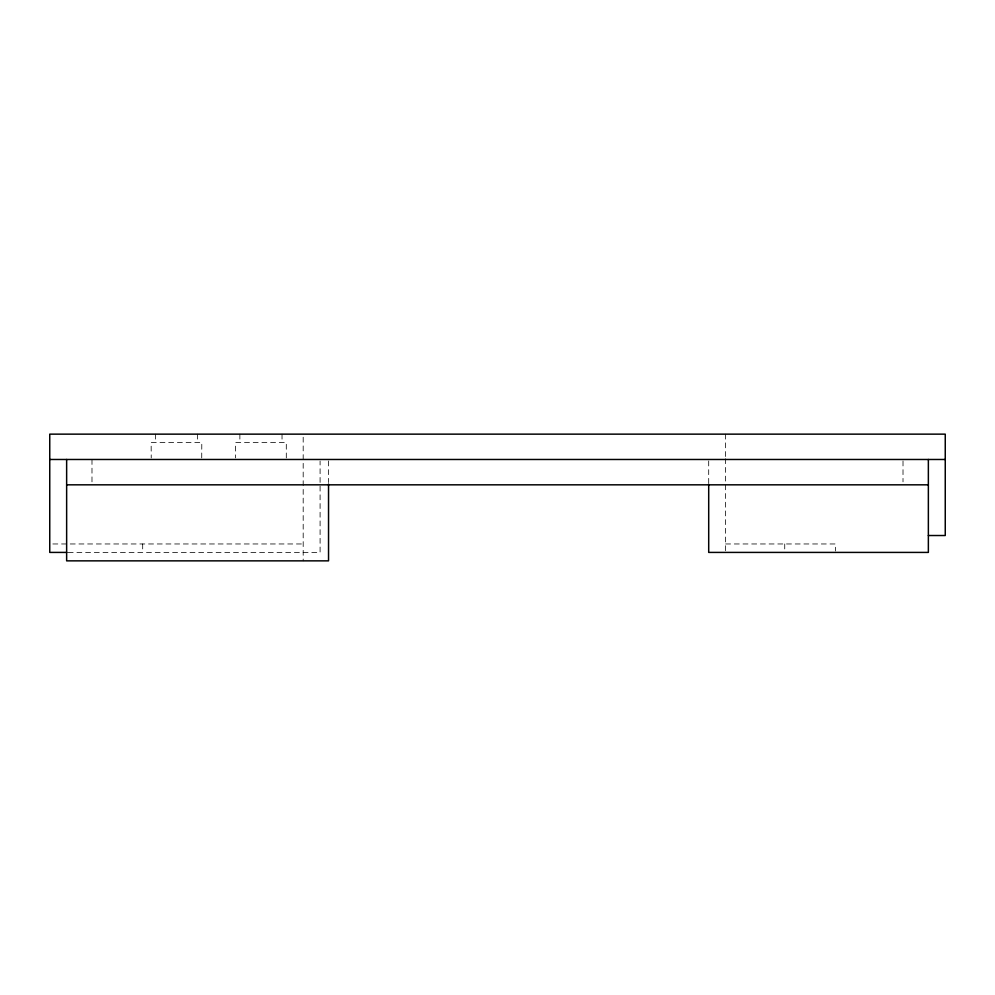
<?xml version="1.0" encoding="UTF-8"?>
<svg xmlns="http://www.w3.org/2000/svg" width="995" height="995" viewBox="0 0 995 995"><rect width="100%" height="100%" fill="white"/><g stroke="black" fill="none" stroke-linecap="round" stroke-linejoin="round"><path stroke-width="0.75" stroke-dasharray="4.97 3.73" d="M52.847 543.966L303.189 543.966M725.604 543.966L835.427 543.966L835.427 551.006M68.195 552.412L320.091 552.412L320.091 461.033M903.012 460.971L903.012 481.841M784.732 543.966L784.732 551.006M725.604 434.143L725.604 457.339M725.604 458.72L725.604 551.006M708.701 460.971L708.701 484.826M328.537 460.971L328.537 482.525M303.189 437.228L303.189 560.857M286.299 457.949L286.299 442.588L235.604 442.588L235.604 457.949M282.033 434.143L282.033 442.588M239.87 434.143L239.87 442.588M201.724 457.949L201.798 442.588L151.14 442.588L151.228 457.949M197.483 434.143L197.483 442.588M155.394 434.143L155.469 442.588M142.683 543.966L142.683 552.412M91.988 459.479L91.988 481.841"/><path stroke-width="1.49" d="M49.75 459.479L945.25 459.479M66.64 484.826L928.36 484.826M928.36 535.521L945.25 535.521L945.25 434.143L49.75 434.143L49.75 552.412L66.839 552.412M928.36 459.479L928.36 552.412L708.701 552.412L708.701 484.267M328.537 484.055L328.537 560.857L66.64 560.857L66.64 459.479"/></g></svg>
